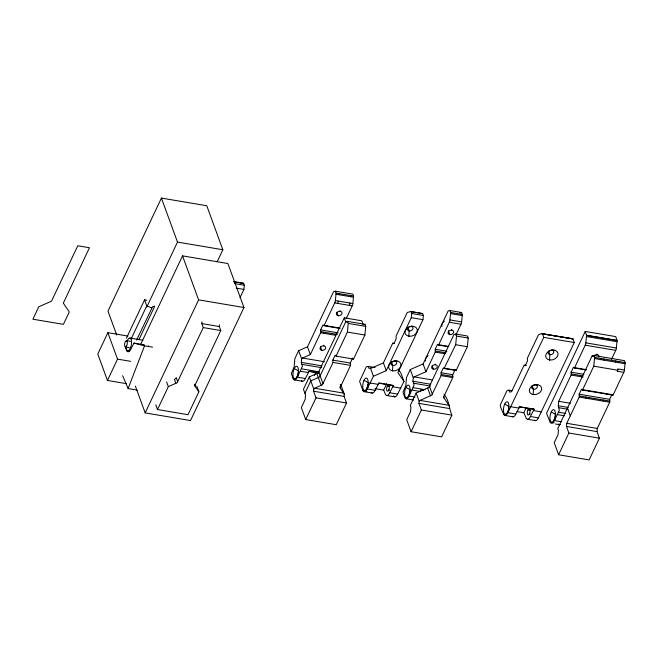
<?xml version="1.0" encoding="UTF-8"?>
<svg xmlns="http://www.w3.org/2000/svg" width="658" height="658" viewBox="0 0 658 658"><rect width="100%" height="100%" fill="white"/><g stroke="black" fill="none" stroke-linecap="round" stroke-linejoin="round"><path stroke-width="0.99" d="M392.481 370.816L392.785 365.511L391.37 361.637M408.84 336.205L409.144 330.9L407.853 327.355M533.186 394.561L533.498 389.265L532.083 385.391M549.545 359.959L549.858 354.654L548.558 351.109M336.008 294.175L336.016 294.101A3.512 1.406 -80.4 0 0 336.065 293.09L335.358 291.19L333.581 291.634L307.492 346.832L298.625 350.698L294.866 358.635L294.151 366.868L291.321 373.547L293.172 378.827L295.171 379.164M353.494 297.128L353.502 297.054A3.512 1.406 -80.4 0 0 353.552 296.042M450.582 313.447L450.574 313.521A3.512 1.406 -80.4 0 0 450.631 312.435L449.916 310.535L448.139 310.979L423.094 363.956L410.279 369.549L406.521 377.495L405.805 385.728L403.017 392.11L404.826 397.679A7.534 3.019 -80.4 0 0 409.037 396.042L415.034 397.054M455.904 335.012L461.34 323.432A2.023 0.806 -80.4 0 0 461.488 322.848L462.253 315.412A3.512 1.406 -80.4 0 0 462.303 314.409M585.217 331.443L546.535 413.282L550.162 422.214A7.534 3.019 -80.4 0 0 554.373 420.569L559.292 410.428L558.288 405.764L558.724 401.298L571.218 374.846L571.103 372.181L573.439 367.238L574.524 367.863L585.571 344.405A2.023 0.806 -80.4 0 0 585.727 343.821L586.484 336.386A3.512 1.406 -80.4 0 0 586.533 335.383L585.217 331.443L615.74 336.6L617.048 340.54A3.512 1.406 -80.4 0 1 617.007 341.543L616.25 348.97A2.023 0.806 -80.4 0 1 616.094 349.554L611.512 359.342M558.609 454.76L568.882 433.03L566.472 426.433L566.777 423.3L579.279 396.856L579.155 394.191L581.491 389.248L582.519 389.98L593.787 366.177L594.544 358.396A3.512 1.406 -80.4 0 0 594.593 357.384L593.886 355.484L592.11 355.929L557.803 428.481L558.453 430.266L558.017 434.732L554.225 442.76L558.609 454.76L589.132 459.917L599.405 438.187L596.995 431.59L597.3 428.457L609.785 402.013L609.67 399.34L612.006 394.397L613.091 395.03L624.146 371.564A2.023 0.806 -80.4 0 0 624.294 370.98L625.059 363.545A3.512 1.406 -80.4 0 0 625.108 362.542L624.393 360.633L593.886 355.484M196.783 386.156L198.848 391.806L188.032 414.696L157.509 409.539L168.325 386.649L176.796 382.882A1.999 1.497 -20.1 0 0 177.257 382.462L203.281 327.585L201.825 323.588L201.981 321.91M198.848 391.806L194.933 385.942A1.999 1.497 -20.1 0 1 194.908 385.44L220.767 330.538L219.311 326.541L219.476 324.863M240.014 297.704L243.929 289.421L244.332 285.243L243.633 283.327L233.919 281.69M293.172 378.827A7.534 3.019 -80.4 0 0 297.383 377.182L302.417 366.193L301.298 362.377L301.635 358.939L298.625 350.698M340.712 384.445L344.315 394.282L344.109 396.387L346.519 402.984L336.246 424.714L305.723 419.557L315.996 397.835L313.586 391.23L313.792 389.133L309.318 376.886L317.781 373.119A1.999 1.497 -20.1 0 0 318.242 372.699L344.274 317.83L361.76 320.783L363.224 324.781L365.001 324.336L365.741 326.376L364.894 335.029L353.535 359.071L336.049 356.118L335.119 355.147L332.784 360.091L333.063 362.426L322.552 384.486A1.999 1.497 -20.1 0 1 322.091 384.905L314.639 388.228L313.792 389.133M301.635 358.939L302.483 358.034L310.329 354.613L320.75 332.561L320.627 329.897L322.971 324.953L324.081 325.521L335.103 302.112A2.023 0.806 -80.4 0 0 335.259 301.537L335.999 294.249L353.494 297.202L352.746 304.49A2.023 0.806 -80.4 0 1 352.589 305.065L346.305 318.447M350.582 296.717L350.599 296.561A3.512 1.406 -80.4 0 0 350.648 295.557M336.049 356.118L347.408 332.076L348.255 323.423L347.514 321.384L345.738 321.828L319.706 376.705A1.999 1.497 -20.1 0 1 319.245 377.124L310.782 380.892L304.917 393.278M375.109 367.542L368.217 366.383L366.317 366.851L359.589 381.327L362.936 390.605A7.534 3.019 -80.4 0 0 367.148 388.968L373.423 376.253L386.246 370.668L411.291 317.682L411.702 313.504L411.003 311.588L422.675 313.562L423.374 315.47L422.962 319.656L397.917 372.634L403.946 381.41L397.671 394.117A7.534 3.019 -80.4 0 1 393.459 395.762M409.037 396.042L414.071 385.045L412.953 381.237L413.29 377.791L410.279 369.549M443.961 394.274C449.274 400.196 448.879 408.281 451.881 415.149L441.608 436.879L411.086 431.722L421.359 409.992L418.949 403.395L419.154 401.298L416.144 393.056L428.564 387.562A1.999 1.497 -20.1 0 0 429.024 387.143L454.004 334.478L455.78 334.042L467.451 336.008L468.2 338.056L467.353 346.708L456.117 370.454L444.084 368.529L443.393 367.806L441.057 372.749L441.148 375.479L431.87 394.923A1.999 1.497 -20.1 0 1 431.409 395.343L420.001 400.393L419.154 401.298M413.29 377.791L414.137 376.886L425.94 371.737L435.341 351.841L435.193 349.242L437.529 344.299L438.647 344.866L449.669 321.466A2.023 0.806 -80.4 0 0 449.817 320.882L450.565 313.595L462.237 315.569M444.084 368.529L455.681 344.734L456.529 336.082L455.78 334.042M601.042 359.646L601.058 359.49A3.512 1.406 -80.4 0 0 601.108 358.487M603.945 360.14L603.962 359.984A3.512 1.406 -80.4 0 0 604.011 358.98M615.625 362.106L615.641 361.958A3.512 1.406 -80.4 0 0 615.691 360.946M623.809 372.354L617.262 371.252L617.87 368.916L624.426 370.026M618.528 362.599L618.545 362.443A3.512 1.406 -80.4 0 0 618.594 361.439M338.294 301.068L338.163 302.022A2.023 0.806 -80.4 0 1 338.015 302.606L337.677 303.396M349.966 303.034L349.834 303.996A2.023 0.806 -80.4 0 1 349.686 304.58L349.349 305.37M617.385 370.997L617.632 370.462A2.023 0.806 -80.4 0 0 617.747 369.878L617.821 369.401M136.609 340.046L152.566 306.751A3.38 1.785 25.3 0 1 153.404 306.546L154.54 306.62L138.961 339.586M137.193 390.095L128.121 388.565L144.538 345.812L152.607 347.169M314.401 375.504L315.889 372.346M323.596 333.187L323.761 332.216M588.639 398.584L588.795 397.605M603.221 401.043L603.378 400.072M441.082 375.611L452.762 377.585L452.729 374.715L455.065 369.771L455.764 370.503M585.702 398.156L585.883 397.045M600.277 400.623L600.474 399.579M217.148 261.777L222.84 249.736L206.76 205.74L161.416 198.083L107.978 311.127L116.721 335.037M127.94 336.074L107.871 332.685L97.787 354.02L107.451 380.456L126.517 383.68M126.377 338.319L144.563 299.859L146.742 300.229M107.451 380.456L117.535 359.128L107.871 332.685M131.172 338.821L146.75 305.863L144.563 299.859M146.833 306.932L177.496 242.078L161.416 198.083M140.483 344.817L182.529 255.863L227.882 263.529L243.962 307.516L190.524 420.561L145.179 412.903L135.392 386.123M145.179 412.903L198.609 299.859L182.529 255.863M301.479 380.669A7.534 3.019 -80.4 0 0 305.378 378.531L309.12 371.186L318.809 372.823M309.318 376.886L303.461 389.281L305.575 395.063L305.131 399.538L301.339 407.565L305.723 419.557M344.315 394.282L340.227 387.965A1.999 1.497 -20.1 0 1 340.202 387.463L350.558 365.379L350.27 363.043L352.606 358.1L353.535 359.071M368.217 366.383L368.949 368.381L371.597 368.036L383.4 362.887L392.834 342.958L393.862 343.69L396.198 338.747L396.075 336.082L407.162 312.706A2.023 0.806 -80.4 0 1 407.425 312.418L410.584 311.555A3.512 1.406 -80.4 0 1 411.003 311.563M371.244 392.448A7.534 3.019 -80.4 0 0 375.142 390.317L378.885 382.964L393.418 385.424L389.684 392.768A7.534 3.019 -80.4 0 1 385.465 394.413L383.68 390.128L386.74 383.663M416.144 393.056L410.279 405.443L410.937 407.228L410.493 411.702L406.702 419.73L411.086 431.722M452.762 377.585L443.706 396.922A1.999 1.497 -20.1 0 0 443.731 397.424L449.677 406.447M572.888 338.747L572.805 338.903A3.512 1.406 -80.4 0 0 572.394 338.878L541.805 333.729A3.512 1.406 -80.4 0 1 542.291 333.721L572.888 338.747L574.269 342.53L538.384 417.871A7.534 3.019 -80.4 0 1 534.551 420.084M511.883 390.63L508.93 390.128L507.03 390.605L500.343 404.802L500.343 406.299L503.65 414.359A7.534 3.019 -80.4 0 0 507.861 412.714L543.747 337.373L542.365 333.59M512.023 416.284A7.534 3.019 -80.4 0 0 515.856 414.071L519.598 406.718L534.131 409.169L530.389 416.522A7.534 3.019 -80.4 0 1 526.178 418.159L523.834 412.739L526.301 407.516M327.018 325.949L326.574 326.171M444.537 368.307L456.241 370.207M589.181 390.786L588.729 391.107M592.06 391.337L591.608 391.568M603.764 393.245L603.337 393.599M606.676 393.739L606.215 394.06M144.061 344.817L133.977 343.114L130.893 349.069A7.534 3.019 -80.4 0 1 126.681 350.706L125.291 347.523M297.128 376.466L297.918 376.146M366.893 388.253L367.682 387.924M408.783 395.326L409.572 394.997M507.598 412.007L508.395 411.678M554.11 419.862L555.097 419.45M459.819 312.945L461.587 312.509L462.286 314.417L450.615 312.451M541.805 333.729L538.779 334.527A2.023 0.806 -80.4 0 0 538.45 334.864L527.362 358.24L527.486 360.905L525.142 365.848L524.155 365.075L511.562 391.658L509.662 392.127L508.93 390.128M240.252 282.817L240.318 282.8A3.512 1.406 -80.4 0 1 240.738 282.808M422.255 313.521L410.518 311.571M243.221 283.285L233.442 281.665M413.479 326.393L411.135 326.129M554.184 350.146L551.84 349.883M394.89 361.061L397.119 360.995M537.825 384.749L535.489 384.494M177.496 242.078L222.84 249.736M335.358 291.19L352.844 294.142L353.543 296.059L336.057 293.106M449.916 310.535L461.587 312.509M586.599 335.226L617.122 340.383M586.525 335.391L617.048 340.54M586.475 336.542L616.998 341.691M542.282 333.754L572.805 338.903M234.618 283.598L244.332 285.243M335.383 300.574L352.869 303.527M411.702 313.504L423.374 315.47M449.949 319.92L461.62 321.894M585.85 342.859L616.373 348.016M543.747 337.373L574.269 342.53M334.774 302.91L352.26 305.863M449.332 322.256L461.003 324.229M585.242 345.195L615.765 350.352M236.156 288.105L243.929 289.421M411.291 317.682L422.962 319.656M592.11 355.929L594.075 356.258M594.585 357.401L625.092 362.55M594.528 358.544L625.042 363.701M456.529 336.082L468.2 338.056M347.514 321.384L365.001 324.336M347.679 322.157L345.738 321.828L344.274 317.83M348.255 323.423L365.741 326.376M593.787 366.177L617.747 370.224M198.609 299.859L243.962 307.516M455.681 344.734L467.353 346.708M324.147 325.389L338.722 327.849L338.302 328.202M438.705 344.734L448.435 346.379M574.615 367.674L586.426 369.673M323.695 325.71L340.178 328.474M438.228 345.031L447.95 346.667M574.13 367.97L585.949 369.961M347.408 332.076L364.894 335.029M320.627 329.897L338.122 332.849M435.193 349.242L446.864 351.216M571.103 372.181L583.901 374.344M524.451 365.116L526.416 365.453M392.678 343.254L394.627 343.583M320.841 331.648L337.357 334.437M435.407 350.994L446.108 352.803M571.308 373.933L583.128 375.932M320.66 332.759L335.243 335.226L335.424 334.108M435.218 352.112L444.948 353.749M571.128 375.052L582.947 377.042M201.825 323.588L219.311 326.541M582.675 389.684L613.182 394.833M582.223 390.005L612.705 395.129M203.281 327.585L220.767 330.538M579.155 394.191L609.67 399.34M579.369 395.943L609.884 401.1M441.057 372.749L452.729 374.715M579.188 397.062L609.695 402.211M441.263 374.501L452.943 376.466M332.784 360.091L350.27 363.043M333.063 362.426L350.558 365.379M302.483 358.034L324.509 361.752M414.137 376.886L432.158 379.929M558.724 401.298L570.535 403.288M301.298 362.377L321.976 365.873M412.953 381.237L430.677 384.231M558.288 405.764L568.134 407.434M302.03 364.376L321.721 367.707M413.685 383.236L430.422 386.057M559.02 407.763L567.879 409.26M129.889 338.031L142.86 340.219M301.594 368.85L319.311 371.844M413.249 387.702L425.06 389.701M558.576 412.237L565.469 413.405M423.678 390.531L420.775 390.038L420.117 391.436L412.122 390.087M309.013 371.408L318.702 373.045M378.778 383.195L393.311 385.646M420.668 390.268L422.6 390.597M126.443 340.663L130.44 341.337M510.945 406.759L518.94 408.108M533.474 410.567L541.468 411.916M557.458 414.614L564.449 415.798M300.467 371.227L308.462 372.576M370.232 383.005L378.227 384.362M392.76 386.814L400.755 388.162M368.85 382.981L363.989 380.316M387.241 386.09L389.733 386.509M527.946 409.844L530.447 410.263M517.056 411.595L523.834 412.739M388.697 390.087L389.701 390.26M529.41 413.841L530.414 414.005M374.961 388.656L383.68 390.128M125.357 346.996L129.355 347.671M297.383 377.182L305.378 378.531M367.148 388.968L375.142 390.317M389.684 392.768L397.671 394.117M507.861 412.714L515.856 414.071M530.389 416.522L538.384 417.871M554.373 420.569L561.364 421.753M566.777 423.3L597.3 428.457M126.681 350.706L129.708 351.224M362.936 390.605L366.934 391.28M503.65 414.359L505.648 414.696M550.162 422.214L554.159 422.888M420.001 400.393L449.027 405.295M555.566 424.007L559.539 424.681M294.587 379.946L302.573 381.295M364.351 391.724L372.346 393.073M386.879 395.532L394.874 396.881M406.241 398.797L413.232 399.982M505.056 415.478L513.051 416.827M527.584 419.286L535.579 420.635M566.472 426.433L596.995 431.59M418.949 403.395L449.472 408.552M314.639 388.228L343.665 393.13M568.882 433.03L599.405 438.187M313.586 391.23L344.109 396.387M421.359 409.992L451.881 415.149M117.535 359.128L130.58 361.324M315.996 397.835L346.519 402.984M133.977 343.114L144.538 345.812M146.75 305.863L151.759 307.993M551.215 411.924L555.813 414.548M504.702 404.07L509.012 406.529M405.879 387.389L410.189 389.849M294.225 368.538L298.535 370.997M398.962 370.512L400.936 373.168L403.946 381.41M340.285 384.568L341.296 386.04M122.643 375.702L128.121 388.565M597.003 354.037L597.234 354.678M567.459 408.059L570.313 415.84M533.786 408.758L534.025 409.399L519.491 406.948L519.252 406.299M451.668 329.502L451.906 330.151M448.386 330.727L449.801 334.601M435.308 364.113L435.547 364.754M432.142 365.659L433.441 369.204M443.467 396.387L444.092 398.115M423.094 363.956L425.94 371.737M429.485 386.361L432.322 394.142M427.642 388.039L430.488 395.82M383.4 362.887L386.246 370.668M370.413 368.011L373.423 376.253M340.013 310.65L340.252 311.292M336.847 312.196L338.146 315.741M339.964 386.929L340.597 388.656M323.654 345.253L323.892 345.902M320.372 346.478L321.787 350.352M318.702 371.918L323.012 383.704M307.492 346.832L310.329 354.613M316.868 373.596L321.17 385.374M194.423 384.239L195.294 386.633M177.709 381.681L176.254 377.676L175.793 378.465A1.999 1.497 -20.1 0 1 175.332 378.885L174.411 379.353L175.875 383.359M166.606 381.944L168.325 386.649M155.781 404.826L157.509 409.539M154.383 305.962L154.54 306.62M243.221 283.302A3.512 1.406 -80.4 0 1 243.641 283.302M126.978 341.354A6.383 2.558 -80.4 0 1 131.23 339.618A6.383 2.558 -80.4 0 1 129.585 349.521A6.383 2.558 -80.4 0 1 126.106 346.593M148.527 345.787A6.383 2.558 -80.4 0 1 148.502 346.231M143.674 345.047A6.383 2.558 -80.4 0 1 143.806 344.627M368.093 387.225A3.216 1.291 -80.4 0 1 368.135 384.297M368.488 383.17A3.216 1.291 -80.4 0 1 368.817 382.52M422.255 313.537A3.512 1.406 -80.4 0 1 422.683 313.529M409.835 393.295A3.216 1.291 -80.4 0 1 410.279 390.498M413.512 399.891A7.534 3.019 -80.4 0 1 412.821 399.028M441.905 326.458A6.391 4.787 -20.1 0 1 444.446 321.088M425.553 361.069A6.391 4.787 -20.1 0 1 428.087 355.698M338.977 293.583A3.512 1.406 -80.4 0 1 338.919 294.587M298.329 375.438A3.216 1.291 -80.4 0 1 298.37 372.518M555.163 417.517A3.216 1.291 -80.4 0 1 555.714 414.779M560.427 424.426A7.534 3.019 -80.4 0 1 558.535 424.139M593.672 356.266A2.895 2.171 -20.1 0 1 597.11 354.662A2.895 2.171 -20.1 0 1 598.953 356.932M508.675 410.255A3.216 1.291 -80.4 0 1 508.922 407.746M63.505 302.762L63.481 302.894A1.999 1.497 -20.1 0 0 63.505 303.396L69.279 311.966L63.423 324.353L32.9 319.204L38.756 306.809L51.184 301.315A1.999 1.497 -20.1 0 0 51.637 300.895L77.792 245.763L89.439 247.729L63.505 302.762M126.731 345.689A3.216 1.291 -80.4 0 0 126.509 340.671A3.216 1.291 -80.4 0 0 124.568 345.146A3.216 1.291 -80.4 0 0 126.731 345.689M367.016 387.973A6.383 2.558 -80.4 0 0 366.588 378.013A6.383 2.558 -80.4 0 0 362.714 386.871A6.383 2.558 -80.4 0 0 367.016 387.973M388.763 389.947A3.216 1.291 -80.4 0 0 388.549 384.922A3.216 1.291 -80.4 0 0 386.6 389.396A3.216 1.291 -80.4 0 0 388.763 389.947M409.292 330.925A2.895 2.171 -20.1 0 0 412.961 327.832A2.895 2.171 -20.1 0 0 408.338 327.281A2.895 2.171 -20.1 0 0 409.292 330.925M409.161 336.254A6.391 4.787 -20.1 0 0 417.254 329.428A6.391 4.787 -20.1 0 0 407.055 328.21A6.391 4.787 -20.1 0 0 409.161 336.254M392.933 365.527A2.895 2.171 -20.1 0 0 396.609 362.435A2.895 2.171 -20.1 0 0 391.979 361.884A2.895 2.171 -20.1 0 0 392.933 365.527M392.801 370.857A6.391 4.787 -20.1 0 0 400.895 364.038A6.391 4.787 -20.1 0 0 390.696 362.821A6.391 4.787 -20.1 0 0 392.801 370.857M408.906 395.047A6.383 2.558 -80.4 0 0 408.478 385.086A6.383 2.558 -80.4 0 0 404.604 393.945A6.383 2.558 -80.4 0 0 408.906 395.047M449.949 334.618A2.895 2.171 -20.1 0 0 453.617 331.525A2.895 2.171 -20.1 0 0 448.995 330.974A2.895 2.171 -20.1 0 0 449.949 334.618M433.589 369.228A2.895 2.171 -20.1 0 0 437.257 366.136A2.895 2.171 -20.1 0 0 432.635 365.585A2.895 2.171 -20.1 0 0 433.589 369.228M297.251 376.195A6.383 2.558 -80.4 0 0 296.824 366.226A6.383 2.558 -80.4 0 0 292.95 375.093A6.383 2.558 -80.4 0 0 297.251 376.195M338.294 315.766A2.895 2.171 -20.1 0 0 341.963 312.673A2.895 2.171 -20.1 0 0 337.34 312.122A2.895 2.171 -20.1 0 0 338.294 315.766M321.935 350.369A2.895 2.171 -20.1 0 0 325.603 347.276A2.895 2.171 -20.1 0 0 320.981 346.725A2.895 2.171 -20.1 0 0 321.935 350.369M554.242 419.582A6.383 2.558 -80.4 0 0 553.806 409.613A6.383 2.558 -80.4 0 0 549.94 418.48A6.383 2.558 -80.4 0 0 554.242 419.582M550.006 354.678A2.895 2.171 -20.1 0 0 553.674 351.586A2.895 2.171 -20.1 0 0 549.052 351.035A2.895 2.171 -20.1 0 0 550.006 354.678M549.874 360.008A6.391 4.787 -20.1 0 0 557.968 353.181A6.391 4.787 -20.1 0 0 547.76 351.964A6.391 4.787 -20.1 0 0 549.874 360.008M533.646 389.281A2.895 2.171 -20.1 0 0 537.315 386.188A2.895 2.171 -20.1 0 0 532.692 385.637A2.895 2.171 -20.1 0 0 533.646 389.281M533.515 394.611A6.391 4.787 -20.1 0 0 541.608 387.784A6.391 4.787 -20.1 0 0 531.409 386.575A6.391 4.787 -20.1 0 0 533.515 394.611M507.729 411.727A6.383 2.558 -80.4 0 0 507.302 401.758A6.383 2.558 -80.4 0 0 503.428 410.625A6.383 2.558 -80.4 0 0 507.729 411.727M529.476 413.701A3.216 1.291 -80.4 0 0 529.254 408.676A3.216 1.291 -80.4 0 0 527.305 413.142A3.216 1.291 -80.4 0 0 529.476 413.701"/></g></svg>
